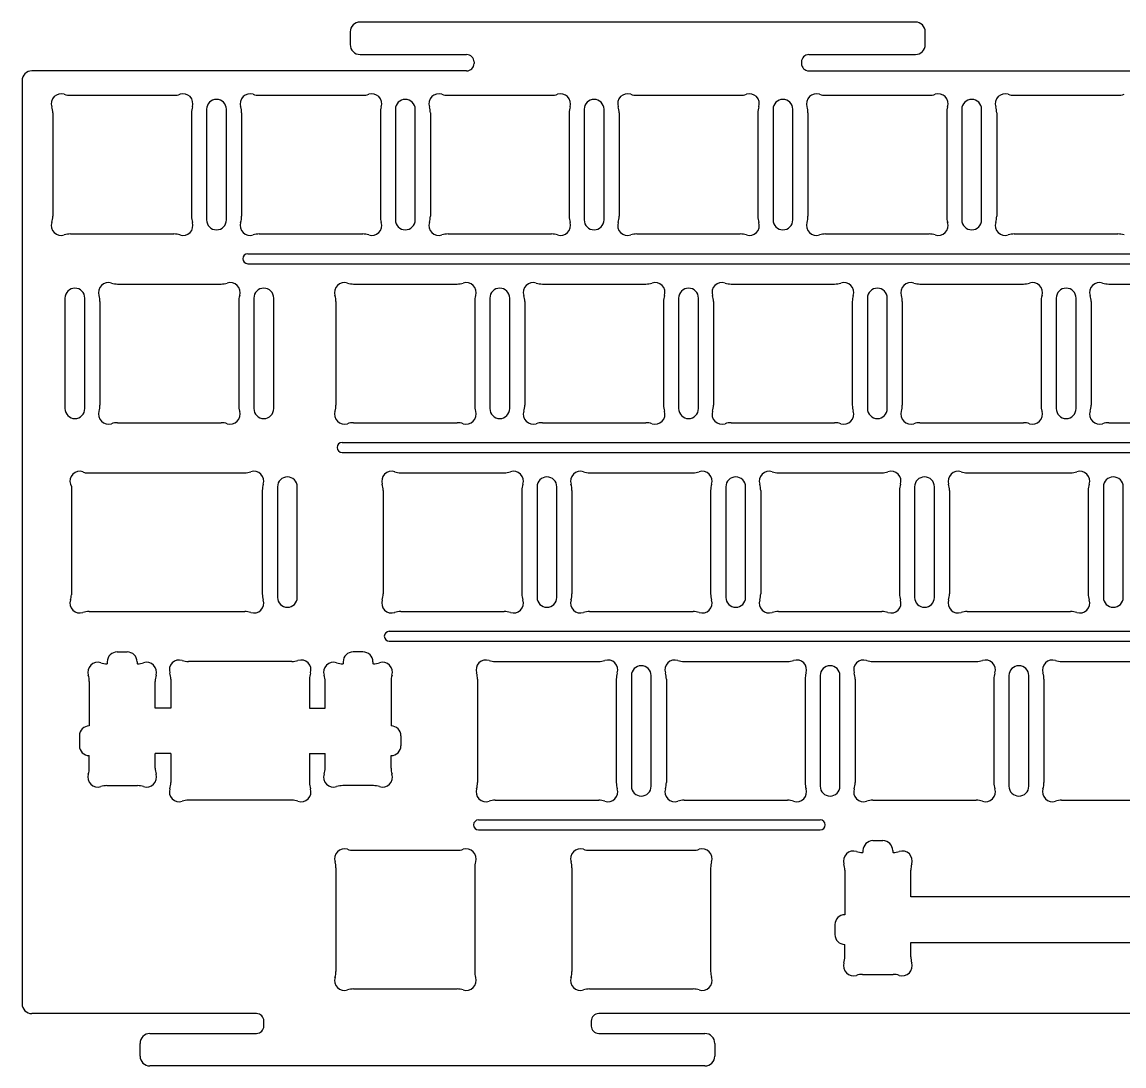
# Model space of a CAD drawing. Header units: millimetres. Extents: x 2141 to 2428, y 1813 to 1918.
# Drawn here: x 2140.7 to 2251.9, y 1812.6 to 1917.9 of the extents above; entities that cross this region are included whole.
import ezdxf

# ---------------------------------------------------------------- set-up
doc = ezdxf.new("R2010")
doc.units = ezdxf.units.MM

msp = doc.modelspace()

# ---------------------------------------------------------------- linework, layer by layer
for p, q in [((2173.83, 1916.94), (2173.83, 1915.66)), ((2230.86, 1917.94), (2174.83, 1917.94)), ((2231.86, 1915.66), (2231.86, 1916.94)), ((2174.83, 1914.66), (2185.58, 1914.66)), ((2220.11, 1914.66), (2230.86, 1914.66)), ((2186.33, 1913.91), (2186.33, 1913.76)), ((2219.36, 1913.91), (2219.36, 1913.76)), ((2185.58, 1913.01), (2141.72, 1913.01)), ((2220.11, 1913.01), (2277.58, 1913.01)), ((2140.72, 1912.01), (2140.72, 1818.86)), ((2145.6, 1910.55), (2156.04, 1910.55)), ((2164.65, 1910.55), (2175.09, 1910.55)), ((2183.7, 1910.55), (2194.14, 1910.55)), ((2202.75, 1910.55), (2213.19, 1910.55)), ((2221.8, 1910.55), (2232.24, 1910.55)), ((2240.84, 1910.55), (2251.29, 1910.55)), ((2159.34, 1909.13), (2159.34, 1897.97)), ((2161.34, 1897.97), (2161.34, 1909.13)), ((2178.39, 1909.13), (2178.39, 1897.97)), ((2180.39, 1897.97), (2180.39, 1909.13)), ((2197.44, 1909.13), (2197.44, 1897.97)), ((2199.44, 1897.97), (2199.44, 1909.13)), ((2216.49, 1909.13), (2216.49, 1897.97)), ((2218.49, 1897.97), (2218.49, 1909.13)), ((2235.54, 1909.13), (2235.54, 1897.97)), ((2237.54, 1897.97), (2237.54, 1909.13)), ((2143.82, 1908.77), (2143.82, 1898.33)), ((2157.82, 1908.77), (2157.82, 1898.33)), ((2162.87, 1908.77), (2162.87, 1898.33)), ((2176.87, 1908.77), (2176.87, 1898.33)), ((2181.92, 1908.77), (2181.92, 1898.33)), ((2195.92, 1908.77), (2195.92, 1898.33)), ((2200.97, 1908.77), (2200.97, 1898.33)), ((2214.97, 1908.77), (2214.97, 1898.33)), ((2220.02, 1908.77), (2220.02, 1898.33)), ((2234.02, 1908.77), (2234.02, 1898.33)), ((2239.06, 1908.77), (2239.06, 1898.33)), ((2145.6, 1896.55), (2156.04, 1896.55)), ((2164.65, 1896.55), (2175.09, 1896.55)), ((2183.7, 1896.55), (2194.14, 1896.55)), ((2202.75, 1896.55), (2213.19, 1896.55)), ((2221.8, 1896.55), (2232.24, 1896.55)), ((2240.84, 1896.55), (2251.29, 1896.55)), ((2163.49, 1894.55), (2386.49, 1894.55)), ((2163.49, 1893.55), (2386.49, 1893.55)), ((2150.36, 1891.5), (2160.8, 1891.5)), ((2174.17, 1891.5), (2184.61, 1891.5)), ((2193.22, 1891.5), (2203.66, 1891.5)), ((2212.27, 1891.5), (2222.71, 1891.5)), ((2231.32, 1891.5), (2241.76, 1891.5)), ((2250.37, 1891.5), (2260.81, 1891.5)), ((2145.05, 1890.08), (2145.05, 1878.92)), ((2147.05, 1878.92), (2147.05, 1890.08)), ((2148.58, 1889.72), (2148.58, 1879.28)), ((2162.58, 1889.72), (2162.58, 1879.28)), ((2164.11, 1890.08), (2164.11, 1878.92)), ((2166.11, 1878.92), (2166.11, 1890.08)), ((2172.39, 1889.72), (2172.39, 1879.28)), ((2186.39, 1889.72), (2186.39, 1879.28)), ((2187.92, 1890.08), (2187.92, 1878.92)), ((2189.92, 1878.92), (2189.92, 1890.08)), ((2191.44, 1889.72), (2191.44, 1879.28)), ((2205.44, 1889.72), (2205.44, 1879.28)), ((2206.97, 1890.08), (2206.97, 1878.92)), ((2208.97, 1878.92), (2208.97, 1890.08)), ((2210.49, 1889.72), (2210.49, 1879.28)), ((2224.49, 1889.72), (2224.49, 1879.28)), ((2226.02, 1890.08), (2226.02, 1878.92)), ((2228.02, 1878.92), (2228.02, 1890.08)), ((2229.54, 1889.72), (2229.54, 1879.28)), ((2243.54, 1889.72), (2243.54, 1879.28)), ((2245.07, 1890.08), (2245.07, 1878.92)), ((2247.07, 1878.92), (2247.07, 1890.08)), ((2248.59, 1889.72), (2248.59, 1879.28)), ((2150.36, 1877.5), (2160.8, 1877.5)), ((2174.17, 1877.5), (2184.61, 1877.5)), ((2193.22, 1877.5), (2203.66, 1877.5)), ((2212.27, 1877.5), (2222.71, 1877.5)), ((2231.32, 1877.5), (2241.76, 1877.5)), ((2250.37, 1877.5), (2260.81, 1877.5)), ((2173.01, 1875.5), (2387.37, 1875.5)), ((2173.01, 1874.5), (2387.37, 1874.5)), ((2147.09, 1872.45), (2163.18, 1872.45)), ((2178.93, 1872.45), (2189.37, 1872.45)), ((2197.98, 1872.45), (2208.42, 1872.45)), ((2217.03, 1872.45), (2227.47, 1872.45)), ((2236.08, 1872.45), (2246.52, 1872.45)), ((2145.7, 1871.06), (2145.7, 1860.12)), ((2164.96, 1870.67), (2164.96, 1860.23)), ((2166.49, 1871.03), (2166.49, 1859.87)), ((2168.49, 1859.87), (2168.49, 1871.03)), ((2177.15, 1870.67), (2177.15, 1860.23)), ((2191.15, 1870.67), (2191.15, 1860.23)), ((2192.68, 1871.03), (2192.68, 1859.87)), ((2194.68, 1859.87), (2194.68, 1871.03)), ((2196.2, 1870.67), (2196.2, 1860.23)), ((2210.2, 1870.67), (2210.2, 1860.23)), ((2211.73, 1871.03), (2211.73, 1859.87)), ((2213.73, 1859.87), (2213.73, 1871.03)), ((2215.25, 1870.67), (2215.25, 1860.23)), ((2229.25, 1870.67), (2229.25, 1860.23)), ((2230.78, 1871.03), (2230.78, 1859.87)), ((2232.78, 1859.87), (2232.78, 1871.03)), ((2234.3, 1870.67), (2234.3, 1860.23)), ((2248.3, 1870.67), (2248.3, 1860.23)), ((2249.83, 1871.03), (2249.83, 1859.87)), ((2251.83, 1859.87), (2251.83, 1871.03)), ((2147.48, 1858.45), (2163.18, 1858.45)), ((2178.93, 1858.45), (2189.37, 1858.45)), ((2197.98, 1858.45), (2208.42, 1858.45)), ((2217.03, 1858.45), (2227.47, 1858.45)), ((2236.08, 1858.45), (2246.52, 1858.45)), ((2177.77, 1856.45), (2381.65, 1856.45)), ((2177.77, 1855.45), (2381.65, 1855.45)), ((2150.32, 1854.37), (2151.32, 1854.37)), ((2175.12, 1854.37), (2174.12, 1854.37)), ((2149.28, 1853.17), (2149.32, 1853.17)), ((2149.32, 1853.37), (2149.32, 1853.17)), ((2152.32, 1853.37), (2152.32, 1853.17)), ((2152.37, 1853.17), (2152.32, 1853.17)), ((2167.94, 1853.4), (2157.5, 1853.4)), ((2173.08, 1853.17), (2173.12, 1853.17)), ((2173.12, 1853.37), (2173.12, 1853.17)), ((2176.12, 1853.37), (2176.12, 1853.17)), ((2176.17, 1853.17), (2176.12, 1853.17)), ((2188.46, 1853.4), (2198.9, 1853.4)), ((2207.51, 1853.4), (2217.95, 1853.4)), ((2226.56, 1853.4), (2237, 1853.4)), ((2245.61, 1853.4), (2256.05, 1853.4)), ((2147.5, 1851.39), (2147.5, 1846.9)), ((2154.15, 1848.7), (2154.15, 1851.39)), ((2155.72, 1851.62), (2155.72, 1848.7)), ((2169.72, 1851.62), (2169.72, 1848.7)), ((2171.3, 1848.7), (2171.3, 1851.39)), ((2177.95, 1851.39), (2177.95, 1846.9)), ((2186.68, 1851.62), (2186.68, 1841.18)), ((2200.68, 1851.62), (2200.68, 1841.18)), ((2202.2, 1851.98), (2202.2, 1840.82)), ((2204.2, 1840.82), (2204.2, 1851.98)), ((2205.73, 1851.62), (2205.73, 1841.18)), ((2219.73, 1851.62), (2219.73, 1841.18)), ((2221.25, 1851.98), (2221.25, 1840.82)), ((2223.25, 1840.82), (2223.25, 1851.98)), ((2224.78, 1851.62), (2224.78, 1841.18)), ((2238.78, 1851.62), (2238.78, 1841.18)), ((2240.3, 1851.98), (2240.3, 1840.82)), ((2242.3, 1840.82), (2242.3, 1851.98)), ((2243.83, 1851.62), (2243.83, 1841.18)), ((2155.72, 1848.7), (2154.15, 1848.7)), ((2169.72, 1848.7), (2171.3, 1848.7)), ((2146.5, 1845.9), (2146.5, 1844.9)), ((2178.95, 1845.9), (2178.95, 1844.9)), ((2147.5, 1842.65), (2147.5, 1843.9)), ((2154.15, 1842.65), (2154.15, 1844.1)), ((2155.72, 1844.1), (2154.15, 1844.1)), ((2155.72, 1844.1), (2155.72, 1841.18)), ((2169.72, 1844.1), (2171.3, 1844.1)), ((2169.72, 1844.1), (2169.72, 1841.18)), ((2171.3, 1842.65), (2171.3, 1844.1)), ((2177.95, 1842.65), (2177.95, 1843.9)), ((2149.28, 1840.87), (2152.37, 1840.87)), ((2176.17, 1840.87), (2173.08, 1840.87)), ((2167.94, 1839.4), (2157.5, 1839.4)), ((2188.46, 1839.4), (2198.9, 1839.4)), ((2207.51, 1839.4), (2217.95, 1839.4)), ((2226.56, 1839.4), (2237, 1839.4)), ((2245.61, 1839.4), (2256.05, 1839.4)), ((2186.78, 1837.41), (2221.26, 1837.41)), ((2186.78, 1836.41), (2221.26, 1836.41)), ((2226.57, 1835.32), (2227.57, 1835.32)), ((2174.17, 1834.35), (2184.61, 1834.35)), ((2197.98, 1834.35), (2208.43, 1834.35)), ((2225.52, 1834.12), (2225.57, 1834.12)), ((2225.57, 1834.32), (2225.57, 1834.12)), ((2228.57, 1834.32), (2228.57, 1834.12)), ((2228.61, 1834.12), (2228.57, 1834.12)), ((2172.39, 1832.57), (2172.39, 1822.13)), ((2186.39, 1832.57), (2186.39, 1822.13)), ((2196.2, 1832.57), (2196.2, 1822.13)), ((2210.2, 1832.57), (2210.2, 1822.13)), ((2223.74, 1832.34), (2223.74, 1827.85)), ((2230.39, 1829.65), (2230.39, 1832.34)), ((2222.74, 1826.85), (2222.74, 1825.85)), ((2223.74, 1823.6), (2223.74, 1824.85)), ((2230.39, 1823.6), (2230.39, 1825.05)), ((2225.52, 1821.82), (2228.61, 1821.82)), ((2174.17, 1820.35), (2184.61, 1820.35)), ((2197.98, 1820.35), (2208.43, 1820.35)), ((2164.37, 1817.86), (2141.72, 1817.86)), ((2165.12, 1816.61), (2165.12, 1817.11)), ((2198.15, 1817.11), (2198.15, 1816.61)), ((2266.95, 1817.86), (2198.9, 1817.86)), ((2153.62, 1815.86), (2164.37, 1815.86)), ((2198.9, 1815.86), (2209.62, 1815.86)), ((2152.62, 1813.58), (2152.62, 1814.86)), ((2210.62, 1814.86), (2210.62, 1813.58)), ((2209.62, 1812.58), (2153.62, 1812.58))]:
    msp.add_line(p, q)
at = {"color": 0}
for p, q in [((2277.17, 1829.65), (2230.39, 1829.65)), ((2230.39, 1825.05), (2277.17, 1825.05))]:
    msp.add_line(p, q, dxfattribs=at)
for points in [[(2146.86, 1872.55), (2147.09, 1872.45)], [(2145.6, 1871.29), (2145.7, 1871.06)]]:
    msp.add_lwpolyline(points)
for centre, radius, start, end in [((2174.83, 1916.94), 1, 90, 180), ((2230.86, 1916.94), 1, 0, 90), ((2174.83, 1915.66), 1, 180, 270), ((2185.58, 1913.91), 0.75, 0, 90), ((2220.11, 1913.91), 0.75, 90, 180), ((2230.86, 1915.66), 1, 270, 0), ((2185.58, 1913.76), 0.75, 270, 0), ((2220.11, 1913.76), 0.75, 180, 270), ((2141.72, 1912.01), 1, 90, 180), ((2144.67, 1909.7), 1, 72.0237, 197.9763), ((2145.6, 1912.55), 2, 252.0237, 270), ((2156.04, 1912.55), 2, 270, 287.9763), ((2156.96, 1909.7), 1, 342.0237, 107.9763), ((2163.72, 1909.7), 1, 72.0237, 197.9763), ((2164.65, 1912.55), 2, 252.0237, 270), ((2175.09, 1912.55), 2, 270, 287.9763), ((2176.01, 1909.7), 1, 342.0237, 107.9763), ((2182.77, 1909.7), 1, 72.0237, 197.9763), ((2183.7, 1912.55), 2, 252.0237, 270), ((2194.14, 1912.55), 2, 270, 287.9763), ((2195.06, 1909.7), 1, 342.0237, 107.9763), ((2201.82, 1909.7), 1, 72.0237, 197.9763), ((2202.75, 1912.55), 2, 252.0237, 270), ((2213.19, 1912.55), 2, 270, 287.9763), ((2214.11, 1909.7), 1, 342.0237, 107.9763), ((2220.87, 1909.7), 1, 72.0237, 197.9763), ((2221.8, 1912.55), 2, 252.0237, 270), ((2232.24, 1912.55), 2, 270, 287.9763), ((2233.16, 1909.7), 1, 342.0237, 107.9763), ((2239.92, 1909.7), 1, 72.0237, 197.9763), ((2240.84, 1912.55), 2, 252.0237, 270), ((2251.29, 1912.55), 2, 270, 287.9763), ((2141.82, 1908.77), 2, 0, 17.9763), ((2159.82, 1908.77), 2, 162.0237, 180), ((2160.34, 1909.13), 1, 0, 180), ((2160.87, 1908.77), 2, 0, 17.9763), ((2178.87, 1908.77), 2, 162.0237, 180), ((2179.39, 1909.13), 1, 0, 180), ((2179.92, 1908.77), 2, 0, 17.9763), ((2197.92, 1908.77), 2, 162.0237, 180), ((2198.44, 1909.13), 1, 0, 180), ((2198.97, 1908.77), 2, 0, 17.9763), ((2216.97, 1908.77), 2, 162.0237, 180), ((2217.49, 1909.13), 1, 0, 180), ((2218.02, 1908.77), 2, 0, 17.9763), ((2236.02, 1908.77), 2, 162.0237, 180), ((2236.54, 1909.13), 1, 0, 180), ((2237.06, 1908.77), 2, 0, 17.9763), ((2141.82, 1898.33), 2, 342.0237, 0), ((2159.82, 1898.33), 2, 180, 197.9763), ((2160.34, 1897.97), 1, 180, 360), ((2160.87, 1898.33), 2, 342.0237, 0), ((2178.87, 1898.33), 2, 180, 197.9763), ((2179.39, 1897.97), 1, 180, 360), ((2179.92, 1898.33), 2, 342.0237, 0), ((2197.92, 1898.33), 2, 180, 197.9763), ((2198.44, 1897.97), 1, 180, 360), ((2198.97, 1898.33), 2, 342.0237, 0), ((2216.97, 1898.33), 2, 180, 197.9763), ((2217.49, 1897.97), 1, 180, 360), ((2218.02, 1898.33), 2, 342.0237, 0), ((2236.02, 1898.33), 2, 180, 197.9763), ((2236.54, 1897.97), 1, 180, 360), ((2237.06, 1898.33), 2, 342.0237, 0), ((2144.67, 1897.4), 1, 162.0237, 287.9763), ((2156.96, 1897.4), 1, 252.0237, 17.9763), ((2163.72, 1897.4), 1, 162.0237, 287.9763), ((2176.01, 1897.4), 1, 252.0237, 17.9763), ((2182.77, 1897.4), 1, 162.0237, 287.9763), ((2195.06, 1897.4), 1, 252.0237, 17.9763), ((2201.82, 1897.4), 1, 162.0237, 287.9763), ((2214.11, 1897.4), 1, 252.0237, 17.9763), ((2220.87, 1897.4), 1, 162.0237, 287.9763), ((2233.16, 1897.4), 1, 252.0237, 17.9763), ((2239.92, 1897.4), 1, 162.0237, 287.9763), ((2145.6, 1894.55), 2, 90, 107.9763), ((2156.04, 1894.55), 2, 72.0237, 90), ((2164.65, 1894.55), 2, 90, 107.9763), ((2175.09, 1894.55), 2, 72.0237, 90), ((2183.7, 1894.55), 2, 90, 107.9763), ((2194.14, 1894.55), 2, 72.0237, 90), ((2202.75, 1894.55), 2, 90, 107.9763), ((2213.19, 1894.55), 2, 72.0237, 90), ((2221.8, 1894.55), 2, 90, 107.9763), ((2232.24, 1894.55), 2, 72.0237, 90), ((2240.84, 1894.55), 2, 90, 107.9763), ((2251.29, 1894.55), 2, 72.0237, 90), ((2163.49, 1894.05), 0.5, 90, 270), ((2149.43, 1890.65), 1, 72.0237, 197.9763), ((2150.36, 1893.5), 2, 252.0237, 270), ((2160.8, 1893.5), 2, 270, 287.9763), ((2161.73, 1890.65), 1, 342.0237, 107.9763), ((2173.24, 1890.65), 1, 72.0237, 197.9763), ((2174.17, 1893.5), 2, 252.0237, 270), ((2184.61, 1893.5), 2, 270, 287.9763), ((2185.54, 1890.65), 1, 342.0237, 107.9763), ((2192.29, 1890.65), 1, 72.0237, 197.9763), ((2193.22, 1893.5), 2, 252.0237, 270), ((2203.66, 1893.5), 2, 270, 287.9763), ((2204.59, 1890.65), 1, 342.0237, 107.9763), ((2211.34, 1890.65), 1, 72.0237, 197.9763), ((2212.27, 1893.5), 2, 252.0237, 270), ((2222.71, 1893.5), 2, 270, 287.9763), ((2223.64, 1890.65), 1, 342.0237, 107.9763), ((2230.39, 1890.65), 1, 72.0237, 197.9763), ((2231.32, 1893.5), 2, 252.0237, 270), ((2241.76, 1893.5), 2, 270, 287.9763), ((2242.69, 1890.65), 1, 342.0237, 107.9763), ((2249.44, 1890.65), 1, 72.0237, 197.9763), ((2250.37, 1893.5), 2, 252.0237, 270), ((2146.05, 1890.08), 1, 0, 180), ((2146.58, 1889.72), 2, 0, 17.9763), ((2164.58, 1889.72), 2, 162.0237, 180), ((2165.11, 1890.08), 1, 0, 180), ((2170.39, 1889.72), 2, 0, 17.9763), ((2188.39, 1889.72), 2, 162.0237, 180), ((2188.92, 1890.08), 1, 0, 180), ((2189.44, 1889.72), 2, 0, 17.9763), ((2207.44, 1889.72), 2, 162.0237, 180), ((2207.97, 1890.08), 1, 0, 180), ((2208.49, 1889.72), 2, 0, 17.9763), ((2226.49, 1889.72), 2, 162.0237, 180), ((2227.02, 1890.08), 1, 0, 180), ((2227.54, 1889.72), 2, 0, 17.9763), ((2245.54, 1889.72), 2, 162.0237, 180), ((2246.07, 1890.08), 1, 0, 180), ((2246.59, 1889.72), 2, 0, 17.9763), ((2146.58, 1879.28), 2, 342.0237, 0), ((2164.58, 1879.28), 2, 180, 197.9763), ((2170.39, 1879.28), 2, 342.0237, 0), ((2188.39, 1879.28), 2, 180, 197.9763), ((2189.44, 1879.28), 2, 342.0237, 0), ((2207.44, 1879.28), 2, 180, 197.9763), ((2208.49, 1879.28), 2, 342.0237, 0), ((2226.49, 1879.28), 2, 180, 197.9763), ((2227.54, 1879.28), 2, 342.0237, 0), ((2245.54, 1879.28), 2, 180, 197.9763), ((2246.59, 1879.28), 2, 342.0237, 0), ((2146.05, 1878.92), 1, 180, 360), ((2149.43, 1878.35), 1, 162.0237, 287.9763), ((2161.73, 1878.35), 1, 252.0237, 17.9763), ((2165.11, 1878.92), 1, 180, 360), ((2173.24, 1878.35), 1, 162.0237, 287.9763), ((2185.54, 1878.35), 1, 252.0237, 17.9763), ((2188.92, 1878.92), 1, 180, 360), ((2192.29, 1878.35), 1, 162.0237, 287.9763), ((2204.59, 1878.35), 1, 252.0237, 17.9763), ((2207.97, 1878.92), 1, 180, 360), ((2211.34, 1878.35), 1, 162.0237, 287.9763), ((2223.64, 1878.35), 1, 252.0237, 17.9763), ((2227.02, 1878.92), 1, 180, 360), ((2230.39, 1878.35), 1, 162.0237, 287.9763), ((2242.69, 1878.35), 1, 252.0237, 17.9763), ((2246.07, 1878.92), 1, 180, 360), ((2249.44, 1878.35), 1, 162.0237, 287.9763), ((2150.36, 1875.5), 2, 90, 107.9763), ((2160.8, 1875.5), 2, 72.0237, 90), ((2174.17, 1875.5), 2, 90, 107.9763), ((2184.61, 1875.5), 2, 72.0237, 90), ((2193.22, 1875.5), 2, 90, 107.9763), ((2203.66, 1875.5), 2, 72.0237, 90), ((2212.27, 1875.5), 2, 90, 107.9763), ((2222.71, 1875.5), 2, 72.0237, 90), ((2231.32, 1875.5), 2, 90, 107.9763), ((2241.76, 1875.5), 2, 72.0237, 90), ((2250.37, 1875.5), 2, 90, 107.9763), ((2173.01, 1875), 0.5, 90, 270), ((2146.55, 1871.6), 1, 72.0237, 197.9763), ((2163.18, 1874.45), 2, 270, 287.9763), ((2164.11, 1871.6), 1, 342.0237, 107.9763), ((2178.01, 1871.6), 1, 72.0237, 197.9763), ((2178.93, 1874.45), 2, 252.0237, 270), ((2189.37, 1874.45), 2, 270, 287.9763), ((2190.3, 1871.6), 1, 342.0237, 107.9763), ((2197.06, 1871.6), 1, 72.0237, 197.9763), ((2197.98, 1874.45), 2, 252.0237, 270), ((2208.42, 1874.45), 2, 270, 287.9763), ((2209.35, 1871.6), 1, 342.0237, 107.9763), ((2216.11, 1871.6), 1, 72.0237, 197.9763), ((2217.03, 1874.45), 2, 252.0237, 270), ((2227.47, 1874.45), 2, 270, 287.9763), ((2228.4, 1871.6), 1, 342.0237, 107.9763), ((2235.16, 1871.6), 1, 72.0237, 197.9763), ((2236.08, 1874.45), 2, 252.0237, 270), ((2246.52, 1874.45), 2, 270, 287.9763), ((2247.45, 1871.6), 1, 342.0237, 107.9763), ((2166.96, 1870.67), 2, 162.0237, 180), ((2167.49, 1871.03), 1, 0, 180), ((2175.15, 1870.67), 2, 0, 17.9763), ((2193.15, 1870.67), 2, 162.0237, 180), ((2193.68, 1871.03), 1, 0, 180), ((2194.2, 1870.67), 2, 0, 17.9763), ((2212.2, 1870.67), 2, 162.0237, 180), ((2212.73, 1871.03), 1, 0, 180), ((2213.25, 1870.67), 2, 0, 17.9763), ((2231.25, 1870.67), 2, 162.0237, 180), ((2231.78, 1871.03), 1, 0, 180), ((2232.3, 1870.67), 2, 0, 17.9763), ((2250.3, 1870.67), 2, 162.0237, 180), ((2250.83, 1871.03), 1, 0, 180), ((2166.96, 1860.23), 2, 180, 197.9763), ((2175.15, 1860.23), 2, 342.0237, 0), ((2193.15, 1860.23), 2, 180, 197.9763), ((2194.2, 1860.23), 2, 342.0237, 0), ((2212.2, 1860.23), 2, 180, 197.9763), ((2213.25, 1860.23), 2, 342.0237, 0), ((2231.25, 1860.23), 2, 180, 197.9763), ((2232.3, 1860.23), 2, 342.0237, 0), ((2250.3, 1860.23), 2, 180, 197.9763), ((2146.55, 1859.3), 1, 162.0237, 287.9763), ((2143.7, 1860.23), 2, 342.0237, 356.8614), ((2164.11, 1859.3), 1, 252.0237, 17.9763), ((2167.49, 1859.87), 1, 180, 360), ((2178.01, 1859.3), 1, 162.0237, 287.9763), ((2190.3, 1859.3), 1, 252.0237, 17.9763), ((2193.68, 1859.87), 1, 180, 360), ((2197.06, 1859.3), 1, 162.0237, 287.9763), ((2209.35, 1859.3), 1, 252.0237, 17.9763), ((2212.73, 1859.87), 1, 180, 360), ((2216.11, 1859.3), 1, 162.0237, 287.9763), ((2228.4, 1859.3), 1, 252.0237, 17.9763), ((2231.78, 1859.87), 1, 180, 360), ((2235.16, 1859.3), 1, 162.0237, 287.9763), ((2247.45, 1859.3), 1, 252.0237, 17.9763), ((2250.83, 1859.87), 1, 180, 360), ((2147.48, 1856.45), 2, 90, 107.9763), ((2163.18, 1856.45), 2, 72.0237, 90), ((2178.93, 1856.45), 2, 90, 107.9763), ((2189.37, 1856.45), 2, 72.0237, 90), ((2197.98, 1856.45), 2, 90, 107.9763), ((2208.42, 1856.45), 2, 72.0237, 90), ((2217.03, 1856.45), 2, 90, 107.9763), ((2227.47, 1856.45), 2, 72.0237, 90), ((2236.08, 1856.45), 2, 90, 107.9763), ((2246.52, 1856.45), 2, 72.0237, 90), ((2177.77, 1855.95), 0.5, 90, 270), ((2150.32, 1853.37), 1, 90, 180), ((2151.32, 1853.37), 1, 360, 90), ((2156.58, 1852.55), 1, 72.0237, 197.9763), ((2157.5, 1855.4), 2, 252.0237, 270), ((2167.94, 1855.4), 2, 270, 287.9763), ((2168.87, 1852.55), 1, 342.0237, 107.9763), ((2174.12, 1853.37), 1, 90, 180), ((2175.12, 1853.37), 1, 0, 90), ((2187.53, 1852.55), 1, 72.0237, 197.9763), ((2188.46, 1855.4), 2, 252.0237, 270), ((2198.9, 1855.4), 2, 270, 287.9763), ((2199.83, 1852.55), 1, 342.0237, 107.9763), ((2206.58, 1852.55), 1, 72.0237, 197.9763), ((2207.51, 1855.4), 2, 252.0237, 270), ((2217.95, 1855.4), 2, 270, 287.9763), ((2218.88, 1852.55), 1, 342.0237, 107.9763), ((2225.63, 1852.55), 1, 72.0237, 197.9763), ((2226.56, 1855.4), 2, 252.0237, 270), ((2237, 1855.4), 2, 270, 287.9763), ((2237.93, 1852.55), 1, 342.0237, 107.9763), ((2244.68, 1852.55), 1, 72.0237, 197.9763), ((2245.61, 1855.4), 2, 252.0237, 270), ((2148.35, 1852.32), 1, 72.0237, 197.9763), ((2149.28, 1855.17), 2, 252.0237, 270), ((2152.37, 1855.17), 2, 270, 287.9763), ((2153.29, 1852.32), 1, 342.0237, 107.9763), ((2172.15, 1852.32), 1, 72.0237, 197.9763), ((2173.08, 1855.17), 2, 252.0237, 270), ((2176.17, 1855.17), 2, 270, 287.9763), ((2177.09, 1852.32), 1, 342.0237, 107.9763), ((2203.2, 1851.98), 1, 0, 180), ((2222.25, 1851.98), 1, 0, 180), ((2241.3, 1851.98), 1, 0, 180), ((2145.5, 1851.39), 2, 0, 17.9763), ((2156.15, 1851.39), 2, 162.0237, 180), ((2153.72, 1851.62), 2, 0, 17.9763), ((2171.72, 1851.62), 2, 162.0237, 180), ((2169.3, 1851.39), 2, 0, 17.9763), ((2179.95, 1851.39), 2, 162.0237, 180), ((2184.68, 1851.62), 2, 0, 17.9763), ((2202.68, 1851.62), 2, 162.0237, 180), ((2203.73, 1851.62), 2, 0, 17.9763), ((2221.73, 1851.62), 2, 162.0237, 180), ((2222.78, 1851.62), 2, 0, 17.9763), ((2240.78, 1851.62), 2, 162.0237, 180), ((2241.83, 1851.62), 2, 0, 17.9763), ((2147.5, 1845.9), 1, 90, 180), ((2177.95, 1845.9), 1, 0, 90), ((2147.5, 1844.9), 1, 180, 270), ((2177.95, 1844.9), 1, 270, 0), ((2145.5, 1842.65), 2, 342.0237, 0), ((2156.15, 1842.65), 2, 180, 197.9763), ((2169.3, 1842.65), 2, 342.0237, 0), ((2179.95, 1842.65), 2, 180, 197.9763), ((2148.35, 1841.72), 1, 162.0237, 287.9763), ((2153.29, 1841.72), 1, 252.0237, 17.9763), ((2172.15, 1841.72), 1, 162.0237, 287.9763), ((2177.09, 1841.72), 1, 252.0237, 17.9763), ((2149.28, 1838.87), 2, 90, 107.9763), ((2152.37, 1838.87), 2, 72.0237, 90), ((2156.58, 1840.25), 1, 162.0237, 287.9763), ((2153.72, 1841.18), 2, 342.0237, 0), ((2168.87, 1840.25), 1, 252.0237, 17.9763), ((2171.72, 1841.18), 2, 180, 197.9763), ((2173.08, 1838.87), 2, 90, 107.9763), ((2176.17, 1838.87), 2, 72.0237, 90), ((2187.53, 1840.25), 1, 162.0237, 287.9763), ((2184.68, 1841.18), 2, 342.0237, 0), ((2199.83, 1840.25), 1, 252.0237, 17.9763), ((2202.68, 1841.18), 2, 180, 197.9763), ((2203.2, 1840.82), 1, 180, 360), ((2206.58, 1840.25), 1, 162.0237, 287.9763), ((2203.73, 1841.18), 2, 342.0237, 0), ((2218.88, 1840.25), 1, 252.0237, 17.9763), ((2221.73, 1841.18), 2, 180, 197.9763), ((2222.25, 1840.82), 1, 180, 360), ((2225.63, 1840.25), 1, 162.0237, 287.9763), ((2222.78, 1841.18), 2, 342.0237, 0), ((2237.93, 1840.25), 1, 252.0237, 17.9763), ((2240.78, 1841.18), 2, 180, 197.9763), ((2241.3, 1840.82), 1, 180, 360), ((2244.68, 1840.25), 1, 162.0237, 287.9763), ((2241.83, 1841.18), 2, 342.0237, 0), ((2157.5, 1837.4), 2, 90, 107.9763), ((2167.94, 1837.4), 2, 72.0237, 90), ((2188.46, 1837.4), 2, 90, 107.9763), ((2198.9, 1837.4), 2, 72.0237, 90), ((2207.51, 1837.4), 2, 90, 107.9763), ((2217.95, 1837.4), 2, 72.0237, 90), ((2226.56, 1837.4), 2, 90, 107.9763), ((2237, 1837.4), 2, 72.0237, 90), ((2245.61, 1837.4), 2, 90, 107.9763), ((2186.78, 1836.91), 0.5, 90, 270), ((2226.57, 1834.32), 1, 90, 180), ((2227.57, 1834.32), 1, 360, 90), ((2173.25, 1833.5), 1, 72.0237, 197.9763), ((2174.17, 1836.35), 2, 252.0237, 270), ((2184.61, 1836.35), 2, 270, 287.9763), ((2185.54, 1833.5), 1, 342.0237, 107.9763), ((2197.06, 1833.5), 1, 72.0237, 197.9763), ((2197.98, 1836.35), 2, 252.0237, 270), ((2208.43, 1836.35), 2, 270, 287.9763), ((2209.35, 1833.5), 1, 342.0237, 107.9763), ((2224.6, 1833.27), 1, 72.0237, 197.9763), ((2225.52, 1836.12), 2, 252.0237, 270), ((2228.61, 1836.12), 2, 270, 287.9763), ((2229.54, 1833.27), 1, 342.0237, 107.9763), ((2170.39, 1832.57), 2, 0, 17.9763), ((2188.39, 1832.57), 2, 162.0237, 180), ((2194.2, 1832.57), 2, 0, 17.9763), ((2212.2, 1832.57), 2, 162.0237, 180), ((2221.74, 1832.34), 2, 0, 17.9763), ((2232.39, 1832.34), 2, 162.0237, 180), ((2223.74, 1826.85), 1, 90, 180), ((2223.74, 1825.85), 1, 180, 270), ((2221.74, 1823.6), 2, 342.0237, 0), ((2232.39, 1823.6), 2, 180, 197.9763), ((2224.6, 1822.67), 1, 162.0237, 287.9763), ((2229.54, 1822.67), 1, 252.0237, 17.9763), ((2173.25, 1821.2), 1, 162.0237, 287.9763), ((2170.39, 1822.13), 2, 342.0237, 0), ((2185.54, 1821.2), 1, 252.0237, 17.9763), ((2188.39, 1822.13), 2, 180, 197.9763), ((2197.06, 1821.2), 1, 162.0237, 287.9763), ((2194.2, 1822.13), 2, 342.0237, 0), ((2209.35, 1821.2), 1, 252.0237, 17.9763), ((2212.2, 1822.13), 2, 180, 197.9763), ((2225.52, 1819.82), 2, 90, 107.9763), ((2228.61, 1819.82), 2, 72.0237, 90), ((2174.17, 1818.35), 2, 90, 107.9763), ((2184.61, 1818.35), 2, 72.0237, 90), ((2197.98, 1818.35), 2, 90, 107.9763), ((2208.43, 1818.35), 2, 72.0237, 90), ((2141.72, 1818.86), 1, 180, 270), ((2164.37, 1817.11), 0.75, 0, 90), ((2198.9, 1817.11), 0.75, 90, 180), ((2153.62, 1814.86), 1, 90, 180), ((2164.37, 1816.61), 0.75, 270, 0), ((2198.9, 1816.61), 0.75, 180, 270), ((2209.62, 1814.86), 1, 0, 90), ((2153.62, 1813.58), 1, 180, 270), ((2209.62, 1813.58), 1, 270, 0)]:
    msp.add_arc(centre, radius, start, end)
at = {"linetype": 'Continuous'}
msp.add_arc((2221.26, 1836.91), 0.5, 270, 90, dxfattribs=at)

doc.saveas('drawing.dxf')
